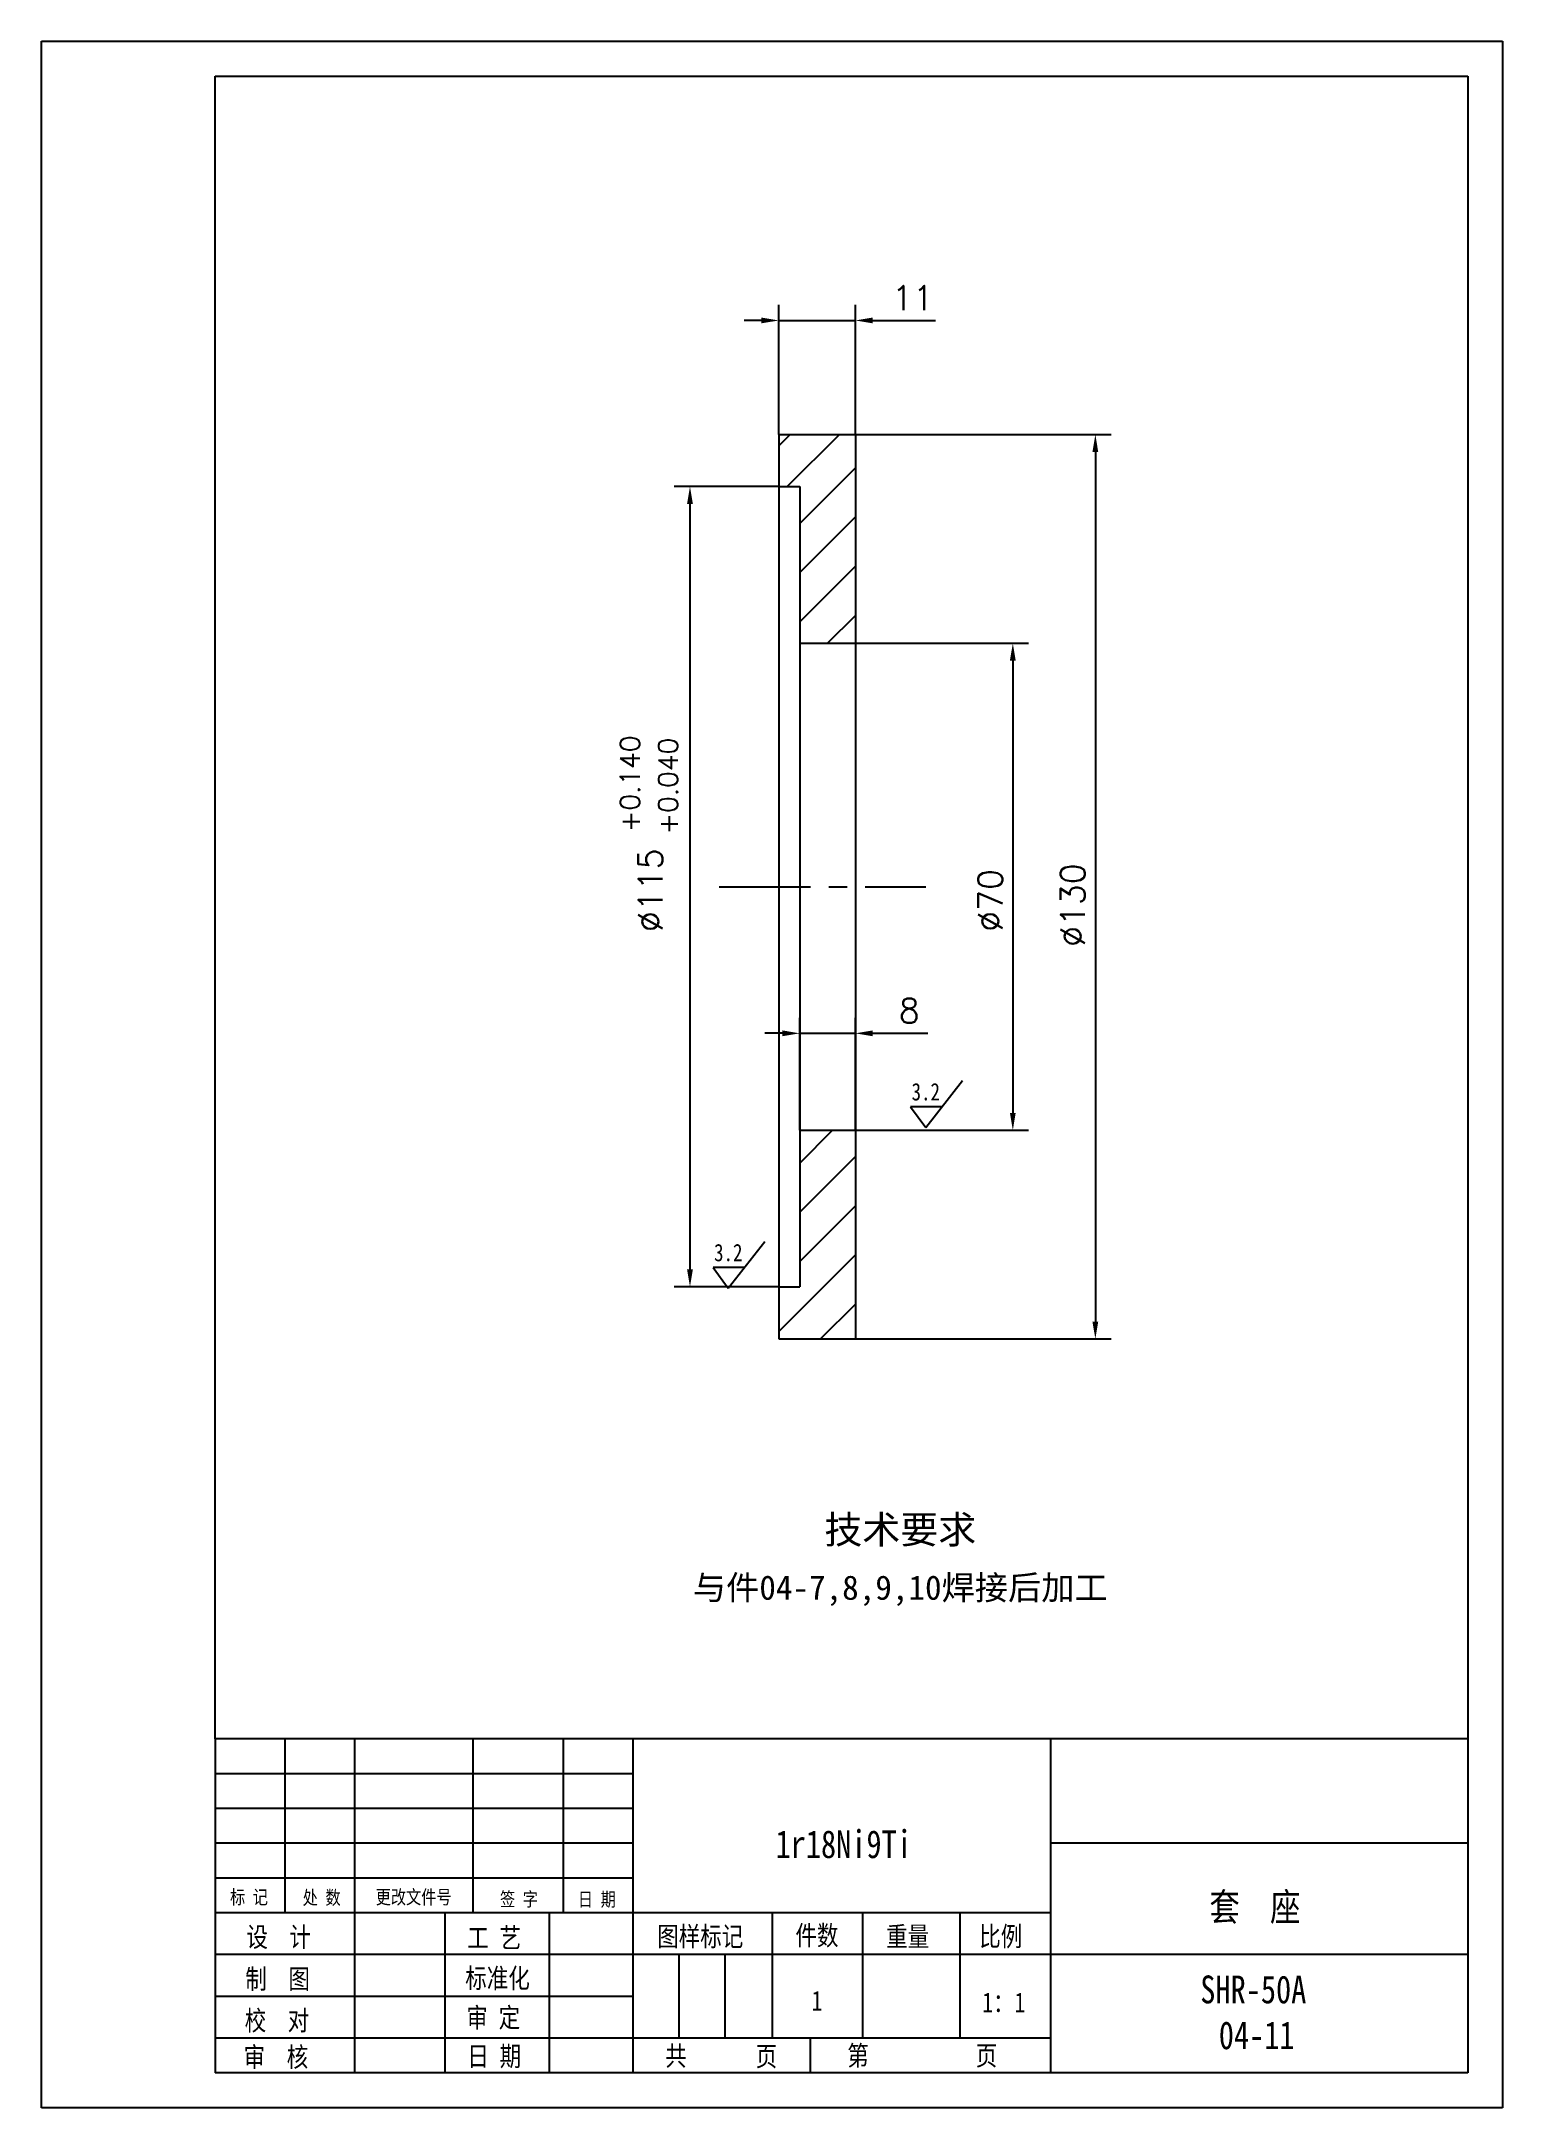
# Model space of a CAD drawing. Extents: x 346 to 556, y 136 to 433.
import ezdxf

# ---------------------------------------------------------------- set-up
doc = ezdxf.new("R2010")
doc.units = 0
doc.header["$LTSCALE"] = 10.5
doc.header["$MEASUREMENT"] = 0
doc.linetypes.add('CENTER', pattern=[2, 1.25, -0.25, 0.25, -0.25])
doc.layers.get('0').update_dxf_attribs({"color": 2, "linetype": 'CONTINUOUS'})
doc.layers.get('DEFPOINTS').update_dxf_attribs({"linetype": 'CONTINUOUS'})
doc.layers.add('PART', color=3, linetype='CONTINUOUS')
doc.layers.add('SMPEN_THICK', color=7, linetype='CONTINUOUS')
doc.styles.add('HZDX', font='', dxfattribs={"width": 0.8, "height": 7.5})
doc.styles.get("Standard").update_dxf_attribs({"font": 'txt.shx', "height": 3.5, "bigfont": 'hzfs.shx'})
doc.styles.get('HZDX').set_extended_font_data('SimSun')
doc.dimstyles.get("Standard").update_dxf_attribs({"dimtxt": 0.18, "dimasz": 0.18, "dimexe": 0.18, "dimexo": 0.0625, "dimgap": 0.09, "dimtad": 0, "dimtih": 1, "dimtoh": 1, "dimdec": 4, "dimzin": 0, "dimdsep": 46, "dimtxsty": 'Standard', "dimcen": 0.09, "dimadec": 0, "dimazin": 0, "dimtfac": 1, "dimtdec": 4, "dimtofl": 0, "dimtmove": 0, "dimatfit": 3, "dimfxl": 1, "dimtolj": 1, "dimtzin": 0, "dimarcsym": 0})

# ---------------------------------------------------------------- blocks, each defined once
blk = doc.blocks.new('*D5')
at = {"color": 2, "linetype": 'ByBlock', "transparency": 16777216}
for p, q in [((463.28, 376.14), (500.02, 376.14)), ((497.77, 373.64), (497.77, 248.64)), ((463.28, 246.14), (500.02, 246.14))]:
    blk.add_line(p, q, dxfattribs=at)
for points in [[(497.35, 373.64), (498.18, 373.64), (497.77, 376.14)], [(497.35, 248.64), (498.18, 248.64), (497.77, 246.14)]]:
    blk.add_solid(points, dxfattribs=at)
at = {"layer": 'DEFPOINTS', "color": 0, "linetype": 'ByBlock', "transparency": 16777216}
for p in [(463.28, 376.14), (463.28, 246.14), (497.77, 246.14)]:
    blk.add_point(p, dxfattribs=at)
at = {"color": 2, "linetype": 'ByBlock', "transparency": 16777216, "insert": (494.52, 308.5), "char_height": 3.5, "attachment_point": 5, "rotation": 90}
blk.add_mtext('\\A1;∅130', dxfattribs=at)
blk = doc.blocks.new('*D6')
at = {"color": 2, "linetype": 'ByBlock', "transparency": 16777216}
for p, q in [((461.28, 346.14), (486.16, 346.14)), ((483.91, 343.64), (483.91, 278.64)), ((461.28, 276.14), (486.16, 276.14))]:
    blk.add_line(p, q, dxfattribs=at)
for points in [[(483.49, 343.64), (484.32, 343.64), (483.91, 346.14)], [(483.49, 278.64), (484.32, 278.64), (483.91, 276.14)]]:
    blk.add_solid(points, dxfattribs=at)
at = {"layer": 'DEFPOINTS', "color": 0, "linetype": 'ByBlock', "transparency": 16777216}
for p in [(461.28, 346.14), (461.28, 276.14), (483.91, 276.14)]:
    blk.add_point(p, dxfattribs=at)
at = {"color": 2, "linetype": 'ByBlock', "transparency": 16777216, "insert": (480.66, 309.17), "char_height": 3.5, "attachment_point": 5, "rotation": 90}
blk.add_mtext('\\A1;∅70', dxfattribs=at)
blk = doc.blocks.new('*D7')
at = {"color": 2, "linetype": 'ByBlock', "transparency": 16777216}
for p, q in [((452.28, 371.14), (452.28, 389.78)), ((463.28, 371.14), (463.28, 389.78)), ((449.78, 387.53), (447.28, 387.53)), ((452.28, 387.53), (463.28, 387.53)), ((465.78, 387.53), (474.78, 387.53))]:
    blk.add_line(p, q, dxfattribs=at)
for points in [[(449.78, 387.95), (449.78, 387.12), (452.28, 387.53)], [(465.78, 387.95), (465.78, 387.12), (463.28, 387.53)]]:
    blk.add_solid(points, dxfattribs=at)
at = {"layer": 'DEFPOINTS', "color": 0, "linetype": 'ByBlock', "transparency": 16777216}
for p in [(463.28, 387.53), (452.28, 371.14), (463.28, 371.14)]:
    blk.add_point(p, dxfattribs=at)
at = {"color": 2, "linetype": 'ByBlock', "transparency": 16777216, "insert": (471.53, 390.78), "char_height": 3.5, "attachment_point": 5}
blk.add_mtext('\\A1;11', dxfattribs=at)
blk = doc.blocks.new('*D8')
at = {"color": 2, "linetype": 'ByBlock', "transparency": 16777216}
for p, q in [((455.28, 276.14), (455.28, 292.32)), ((463.28, 276.14), (463.28, 292.32)), ((452.78, 290.07), (450.28, 290.07)), ((455.28, 290.07), (463.28, 290.07)), ((465.78, 290.07), (473.7, 290.07))]:
    blk.add_line(p, q, dxfattribs=at)
for points in [[(452.78, 290.49), (452.78, 289.65), (455.28, 290.07)], [(465.78, 290.49), (465.78, 289.65), (463.28, 290.07)]]:
    blk.add_solid(points, dxfattribs=at)
at = {"layer": 'DEFPOINTS', "color": 0, "linetype": 'ByBlock', "transparency": 16777216}
for p in [(463.28, 290.07), (455.28, 276.14), (463.28, 276.14)]:
    blk.add_point(p, dxfattribs=at)
at = {"color": 2, "linetype": 'ByBlock', "transparency": 16777216, "insert": (471.03, 293.32), "char_height": 3.5, "attachment_point": 5}
blk.add_mtext('\\A1;8', dxfattribs=at)

msp = doc.modelspace()

# ---------------------------------------------------------------- hatches: boundary and pattern name
at = {"layer": 'SMPEN_THICK'}
h = msp.add_hatch(dxfattribs=at)
h.set_pattern_fill('ANSI31', color=256, scale=40, style=0)
h.paths.add_polyline_path([(463.27875, 376.14425), (452.27875, 376.14425), (452.27875, 368.64425), (455.27875, 368.64425), (455.27875, 346.14425), (463.27875, 346.14425)])
h.paths.add_polyline_path([(463.27875, 276.14425), (455.27875, 276.14425), (455.27875, 253.64425), (452.27875, 253.64425), (452.27875, 246.14425), (463.27875, 246.14425)])

# ---------------------------------------------------------------- linework, layer by layer
at = {"layer": 'PART', "color": 6, "linetype": 'Continuous'}
for p, q in [((346.30103, 432.65178), (556.30103, 432.65178)), ((556.30103, 432.65178), (556.30103, 135.65178)), ((556.30103, 135.65178), (346.30103, 135.65178))]:
    msp.add_line(p, q, dxfattribs=at)
at = {"layer": 'PART', "color": 5, "linetype": 'Continuous'}
for p, q in [((371.30103, 427.65178), (551.30103, 427.65178)), ((551.30103, 427.65178), (551.30103, 140.65178)), ((371.30103, 188.65178), (371.30103, 140.65178)), ((551.30103, 140.65178), (371.30103, 140.65178))]:
    msp.add_line(p, q, dxfattribs=at)
at = {"layer": 'PART', "linetype": 'Continuous'}
for p, q in [((551.30103, 188.65178), (371.30103, 188.65178)), ((381.30103, 188.65178), (381.30103, 163.65178)), ((391.30103, 188.65178), (391.30103, 140.65178)), ((408.30103, 188.65178), (408.30103, 163.65178)), ((421.30103, 188.65178), (421.30103, 163.65178)), ((431.30103, 188.65178), (431.30103, 140.65178)), ((491.30103, 188.65178), (491.30103, 140.65178)), ((551.30103, 173.65178), (491.30103, 173.65178)), ((404.30103, 163.65178), (404.30103, 140.65178)), ((419.30103, 163.65178), (419.30103, 140.65178)), ((451.30103, 163.65178), (451.30103, 145.65178)), ((464.30103, 163.65178), (464.30103, 145.65178)), ((478.30103, 163.65178), (478.30103, 145.65178)), ((437.90103, 157.65178), (437.90103, 145.65178)), ((444.50103, 157.65178), (444.50103, 145.65178)), ((551.30103, 157.65178), (491.30103, 157.65178)), ((456.7788, 145.65178), (456.7788, 140.65178))]:
    msp.add_line(p, q, dxfattribs=at)
at = {"layer": 'SMPEN_THICK', "color": 6}
msp.add_line((346.30103, 135.65178), (346.30103, 432.65178), dxfattribs=at)
at = {"layer": 'SMPEN_THICK', "color": 5}
msp.add_line((371.30103, 188.65178), (371.30103, 427.65178), dxfattribs=at)
at = {"layer": 'SMPEN_THICK', "color": 4}
for p, q in [((452.27875, 376.14425), (452.27875, 246.14425)), ((452.27875, 376.14425), (463.27875, 376.14425)), ((463.27875, 376.14425), (463.27875, 246.14425)), ((452.27875, 368.64425), (455.27875, 368.64425)), ((455.27875, 368.64425), (455.27875, 253.64425)), ((455.27875, 346.14425), (463.27875, 346.14425)), ((455.27875, 276.14425), (463.27875, 276.14425)), ((452.27875, 253.64425), (455.27875, 253.64425)), ((452.27875, 246.14425), (463.27875, 246.14425))]:
    msp.add_line(p, q, dxfattribs=at)
at = {"layer": 'SMPEN_THICK', "color": 2}
for p, q in [((452.27875, 368.64425), (437.2635, 368.64425)), ((439.5135, 366.14425), (439.5135, 256.14425)), ((452.27875, 253.64425), (437.2635, 253.64425))]:
    msp.add_line(p, q, dxfattribs=at)
at = {"layer": 'SMPEN_THICK', "linetype": 'CENTER'}
msp.add_line((443.71295, 311.14425), (473.38709, 311.14425), dxfattribs=at)
at = {"layer": 'SMPEN_THICK'}
for p, q in [((473.40339, 276.53874), (478.65454, 283.27009)), ((475.7493, 279.50845), (471.22433, 279.50845)), ((471.22433, 279.50845), (473.40339, 276.53874)), ((445.01869, 253.42181), (450.26984, 260.15316)), ((447.3646, 256.39152), (442.83963, 256.39152)), ((442.83963, 256.39152), (445.01869, 253.42181)), ((431.30103, 183.65178), (371.30103, 183.65178)), ((431.30103, 178.65178), (371.30103, 178.65178)), ((431.30103, 173.65178), (371.30103, 173.65178)), ((431.30103, 168.65178), (371.30103, 168.65178)), ((491.30103, 163.65178), (371.30103, 163.65178)), ((491.30103, 157.65178), (371.30103, 157.65178)), ((431.30103, 151.65178), (371.30103, 151.65178)), ((491.30103, 145.65178), (371.30103, 145.65178))]:
    msp.add_line(p, q, dxfattribs=at)
at = {"layer": 'SMPEN_THICK', "color": 2}
for points in [[(439.09684, 366.14425), (439.93017, 366.14425), (439.5135, 368.64425)], [(439.09684, 256.14425), (439.93017, 256.14425), (439.5135, 253.64425)]]:
    msp.add_solid(points, dxfattribs=at)

# ---------------------------------------------------------------- texts
at = {"color": 2, "linetype": 'ByBlock', "attachment_point": 5}
for s, insert, char_height in [('\\f仿宋_GB2312|b0|i0|c134|p49;技术要求', (469.73677, 218.51256), 4), ('\\f仿宋_GB2312|b0|i0|c134|p49;与件04-7,8,9,10焊接后加工', (469.73677, 209.95173), 3.5)]:
    msp.add_mtext(s, dxfattribs=dict(at, insert=insert, char_height=char_height))
at = {"layer": 'SMPEN_THICK', "color": 2}
for s, p in [('+0.140', (432.28814, 318.95855)), ('+0.040', (437.77147, 318.62832))]:
    msp.add_text(s, height=2.8, rotation=90, dxfattribs=at).set_placement(p)
at = {"layer": 'SMPEN_THICK', "style": 'HZDX', "width": 0.8}
for s, height, p in [('3.2', 2.5, (471.36083, 280.42593)), ('3.2', 2.5, (442.97612, 257.30901)), ('1r18Ni9Ti', 4, (451.81263, 171.52958)), ('标 记', 2, (373.41785, 164.92232)), ('处 数', 2, (383.86005, 164.85827)), ('更改文件号', 2, (394.34956, 164.92321)), ('签 字', 2, (412.21354, 164.61907)), ('日 期', 2, (423.40237, 164.59729)), ('套  座', 4, (514.1581, 162.49652)), ('设  计', 2.835, (375.77433, 158.77083)), ('工 艺', 2.835, (407.51607, 158.64147)), ('图样标记', 2.835, (434.79808, 158.83978)), ('件数', 2.835, (454.66907, 158.9884)), ('重量', 2.835, (467.70016, 158.84021)), ('比例', 2.835, (481.08575, 158.8587)), ('制  图', 2.835, (375.62607, 152.73889)), ('标准化', 2.835, (407.21955, 152.85028)), ('SHR-50A', 4, (512.849, 150.64742)), ('1', 2.835, (456.98895, 149.60525)), ('1：1', 2.835, (481.51117, 149.37034)), ('校  对', 2.835, (375.5242, 146.76006)), ('审 定', 2.835, (407.3863, 147.1886)), ('04-11', 4, (515.50899, 144.06217)), ('审  核', 2.835, (375.37594, 141.5272)), ('日 期', 2.835, (407.52232, 141.63192)), ('共', 2.835, (435.95104, 141.68389)), ('页', 2.835, (448.95902, 141.61904)), ('第', 2.835, (462.11868, 141.72086)), ('页', 2.835, (480.58402, 141.72086))]:
    msp.add_text(s, height=height, dxfattribs=at).set_placement(p)
at = {"layer": 'SMPEN_THICK', "color": 2, "insert": (433.82308, 310.63049), "char_height": 3.5, "attachment_point": 5, "rotation": 90}
msp.add_mtext('\\A1;%%c115', dxfattribs=at)

# ---------------------------------------------------------------- dimensions: what is measured, and where the dimension line sits
at = {"layer": 'SMPEN_THICK'}
dim = msp.add_linear_dim(base=(463.27875, 392.53317), p1=(452.27875, 376.14425), p2=(463.27875, 376.14425), dimstyle='Standard', override={"dimtxt": 5, "dimasz": 2.5, "dimexe": 2.25, "dimexo": 0, "dimgap": 1.5, "dimtad": 1, "dimtih": 0, "dimtoh": 0, "dimzin": 8, "dimclrd": 2, "dimclre": 2, "dimclrt": 2, "dimtm": 0.115, "dimtfac": 0.66667, "dimtofl": 1, "dimatfit": 1, "dimtvp": 5, "dimtzin": 8}, dxfattribs=at)
dim.commit()
dim.dimension.update_dxf_attribs({"geometry": '*D7', "text_midpoint": (471.52875, 392.53317), "dimtype": 160, "insert": (0, 5)})
dim = msp.add_linear_dim(base=(497.7667, 246.14425), p1=(463.27875, 376.14425), p2=(463.27875, 246.14425), angle=90, text='%%c<>', dimstyle='Standard', override={"dimtxt": 5, "dimasz": 2.5, "dimexe": 2.25, "dimexo": 0, "dimgap": 1.5, "dimtad": 1, "dimtih": 0, "dimtoh": 0, "dimzin": 8, "dimclrd": 2, "dimclre": 2, "dimclrt": 2, "dimtm": 0.115, "dimtfac": 0.66667, "dimtofl": 1, "dimatfit": 1, "dimtvp": 5, "dimtzin": 8}, dxfattribs=at)
dim.commit()
dim.dimension.update_dxf_attribs({"geometry": '*D5', "text_midpoint": (497.7667, 308.50145), "dimtype": 160})
dim = msp.add_linear_dim(base=(485.90635, 276.14425), p1=(463.27875, 346.14425), p2=(463.27875, 276.14425), angle=90, text='%%c<>', dimstyle='Standard', override={"dimtxt": 5, "dimasz": 2.5, "dimexe": 2.25, "dimexo": 0, "dimgap": 1.5, "dimtad": 1, "dimtih": 0, "dimtoh": 0, "dimzin": 8, "dimclrd": 2, "dimclre": 2, "dimclrt": 2, "dimtm": 0.115, "dimtfac": 0.66667, "dimtofl": 1, "dimatfit": 1, "dimtvp": 5, "dimtzin": 8}, dxfattribs=at)
dim.commit()
dim.dimension.update_dxf_attribs({"geometry": '*D6', "text_midpoint": (485.90635, 309.16867), "dimtype": 160, "insert": (2, 0)})
dim = msp.add_linear_dim(base=(463.27875, 290.07144), p1=(455.27875, 276.14425), p2=(463.27875, 276.14425), dimstyle='Standard', override={"dimtxt": 5, "dimasz": 2.5, "dimexe": 2.25, "dimexo": 0, "dimgap": 1.5, "dimtad": 1, "dimtih": 0, "dimtoh": 0, "dimzin": 8, "dimclrd": 2, "dimclre": 2, "dimclrt": 2, "dimtm": 0.115, "dimtfac": 0.66667, "dimtofl": 1, "dimatfit": 1, "dimtvp": 5, "dimtzin": 8}, dxfattribs=at)
dim.commit()
dim.dimension.update_dxf_attribs({"geometry": '*D8', "text_midpoint": (471.02875, 290.07144), "dimtype": 160})

doc.saveas('drawing.dxf')
